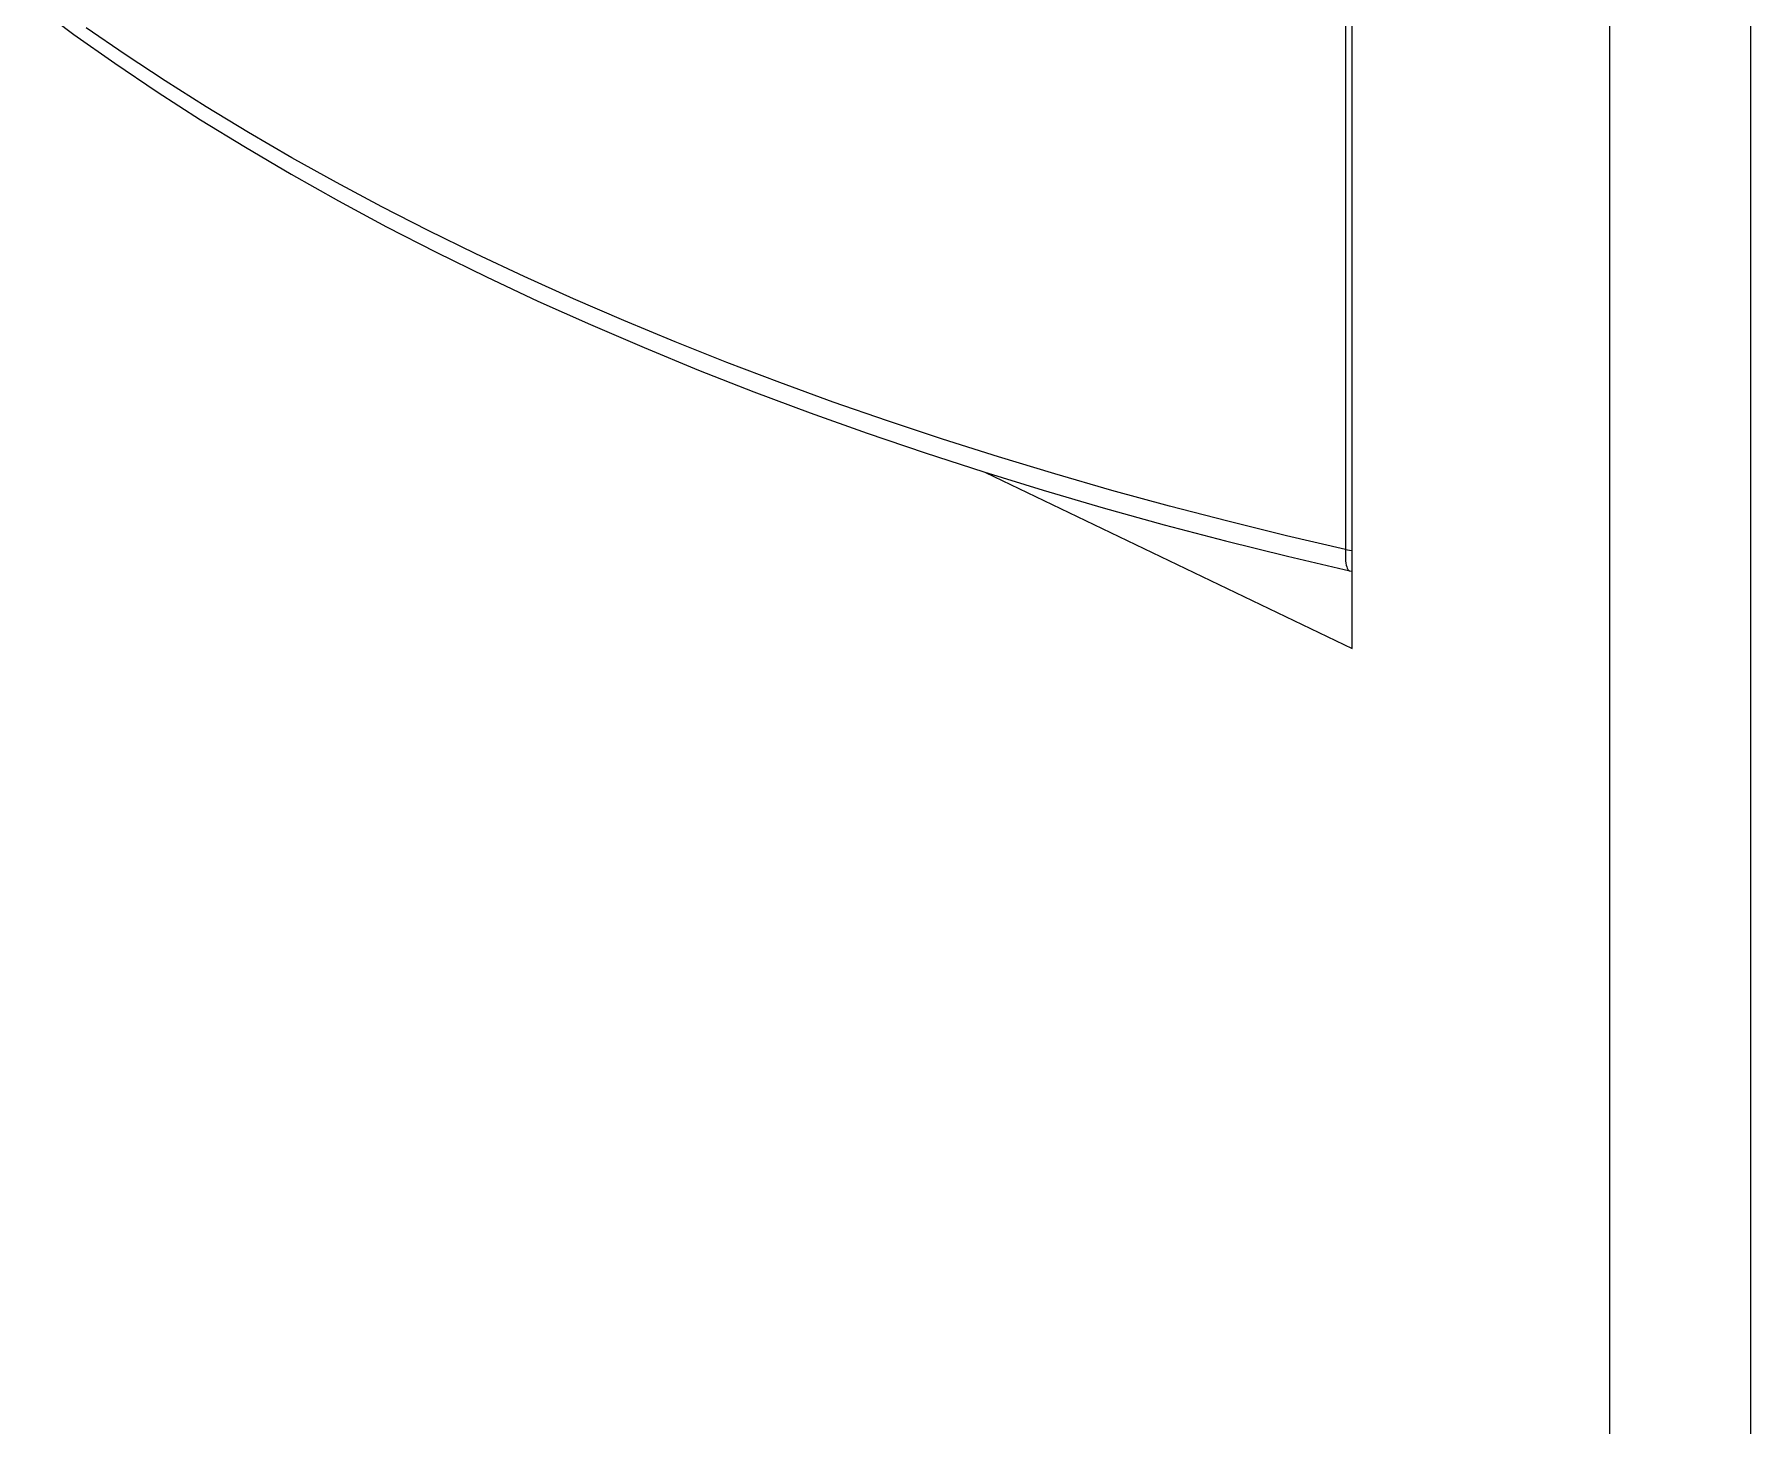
# Model space of a CAD drawing. Extents: x 0 to 420, y 0 to 297.
# Drawn here: x 188.9 to 206.06, y 137.57 to 151.48 of the extents above; entities that cross this region are included whole.
import ezdxf

# ---------------------------------------------------------------- set-up
doc = ezdxf.new("R2010")
doc.units = 0
doc.header["$LTSCALE"] = 23.1
doc.layers.add('40000_ISO', color=7, linetype='CONTINUOUS')

msp = doc.modelspace()

# ---------------------------------------------------------------- linework, layer by layer
at = {"layer": '40000_ISO', "color": 7, "linetype": 'CONTINUOUS'}
for p, q in [((202.076, 145.339), (202.076, 152.769)), ((202.01, 152.432), (202.01, 146.329)), ((204.65, 117.116), (204.65, 152.225)), ((206.059, 117.19), (206.059, 152.3)), ((188.903, 151.774), (189.299, 151.48)), ((189.81, 151.279), (189.422, 151.547)), ((189.299, 151.48), (189.708, 151.191)), ((189.708, 151.191), (190.13, 150.906)), ((190.21, 151.015), (189.81, 151.279)), ((190.622, 150.754), (190.21, 151.015)), ((190.13, 150.906), (190.565, 150.626)), ((191.045, 150.498), (190.622, 150.754)), ((190.565, 150.626), (191.012, 150.351)), ((191.478, 150.246), (191.045, 150.498)), ((191.012, 150.351), (191.471, 150.081)), ((191.922, 149.999), (191.478, 150.246)), ((191.471, 150.081), (191.942, 149.816)), ((192.377, 149.756), (191.922, 149.999)), ((191.942, 149.816), (192.424, 149.557)), ((192.841, 149.519), (192.377, 149.756)), ((192.424, 149.557), (192.918, 149.303)), ((193.316, 149.286), (192.841, 149.519)), ((192.918, 149.303), (193.422, 149.056)), ((193.8, 149.058), (193.316, 149.286)), ((193.422, 149.056), (193.937, 148.814)), ((194.293, 148.835), (193.8, 149.058)), ((193.937, 148.814), (194.462, 148.578)), ((194.796, 148.618), (194.293, 148.835)), ((194.462, 148.578), (194.997, 148.348)), ((195.307, 148.406), (194.796, 148.618)), ((195.826, 148.2), (195.307, 148.406)), ((194.997, 148.348), (195.541, 148.124)), ((195.541, 148.124), (196.095, 147.907)), ((196.354, 147.999), (195.826, 148.2)), ((196.095, 147.907), (196.657, 147.697)), ((196.889, 147.804), (196.354, 147.999)), ((197.432, 147.615), (196.889, 147.804)), ((196.657, 147.697), (197.228, 147.493)), ((197.982, 147.432), (197.432, 147.615)), ((197.228, 147.493), (197.807, 147.296)), ((198.54, 147.256), (197.982, 147.432)), ((197.807, 147.296), (198.393, 147.106)), ((199.103, 147.085), (198.54, 147.256)), ((198.393, 147.106), (198.987, 146.922)), ((198.412, 147.1), (202.076, 145.339)), ((199.673, 146.921), (199.103, 147.085)), ((198.987, 146.922), (199.588, 146.746)), ((200.249, 146.763), (199.673, 146.921)), ((199.588, 146.746), (200.196, 146.577)), ((200.831, 146.612), (200.249, 146.763)), ((200.196, 146.577), (200.81, 146.416)), ((201.418, 146.467), (200.831, 146.612)), ((200.81, 146.416), (201.43, 146.262)), ((202.01, 146.329), (201.418, 146.467)), ((201.43, 146.262), (202.052, 146.116)), ((202.01, 146.329), (202.008, 146.297)), ((202.008, 146.297), (202.008, 146.268)), ((202.008, 146.268), (202.009, 146.24)), ((202.009, 146.24), (202.01, 146.215)), ((202.01, 146.329), (202.048, 146.323)), ((202.01, 146.215), (202.013, 146.193)), ((202.013, 146.193), (202.016, 146.173)), ((202.016, 146.173), (202.021, 146.156)), ((202.048, 146.323), (202.076, 146.32)), ((202.021, 146.156), (202.026, 146.142)), ((202.026, 146.142), (202.033, 146.13)), ((202.033, 146.13), (202.04, 146.122)), ((202.04, 146.122), (202.048, 146.117)), ((202.048, 146.117), (202.052, 146.116)), ((202.052, 146.116), (202.076, 146.112))]:
    msp.add_line(p, q, dxfattribs=at)

doc.saveas('drawing.dxf')
